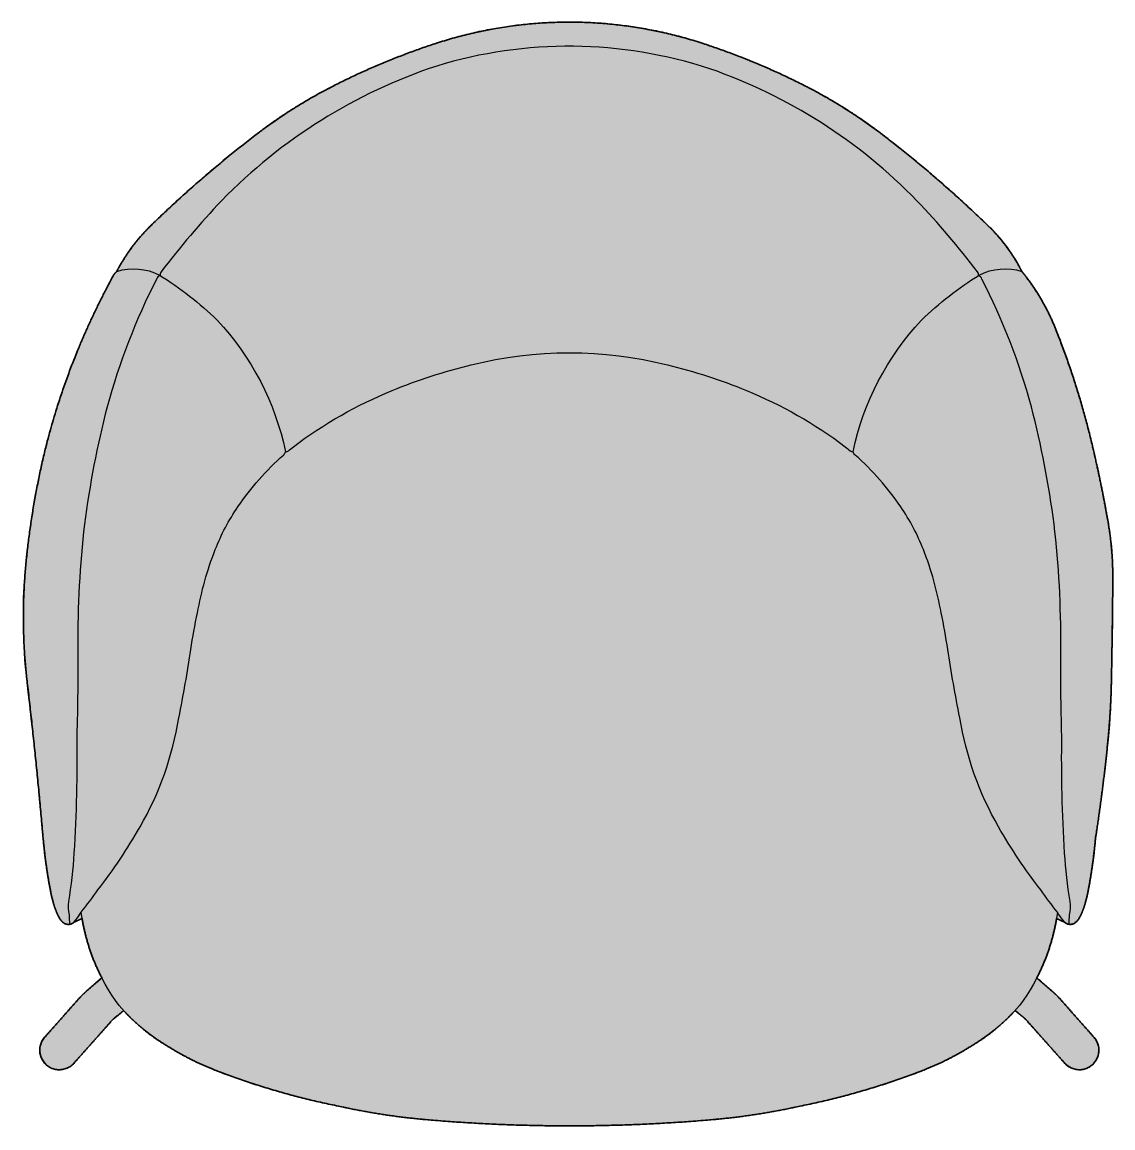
# Model space of a CAD drawing. Header units: millimetres. Extents: x 0 to 2098, y -1131 to 1221.
# Drawn here: x 48 to 940, y -1131 to -226 of the extents above; entities that cross this region are included whole.
import ezdxf

# ---------------------------------------------------------------- set-up
doc = ezdxf.new("R2010")
doc.units = ezdxf.units.MM
doc.layers.add('Blocks', color=7, linetype='Continuous')
doc.layers.add('Blocks$Fill', color=7, linetype='Continuous', true_color=0xffffff)
doc.layers.add('Blocks$Inner', color=7, linetype='Continuous', lineweight=25, true_color=0x007f00)
doc.layers.add('Blocks$Outline', color=7, linetype='Continuous', lineweight=35, true_color=0xff3f3f)

# ---------------------------------------------------------------- blocks, each defined once
blk = doc.blocks.new('Nest Easy Chair Top')
at = {"layer": 'Blocks$Fill'}
blk.add_hatch(color=256, dxfattribs=at).paths.add_polyline_path([(811.4, -318.06), (815.78, -321.72), (816.53, -322.25), (817.26, -322.81), (817.98, -323.38), (818.68, -323.98), (819.36, -324.61), (820.02, -325.25), (820.66, -325.91), (821.28, -326.58), (852.44, -361.57), (852.68, -361.82), (852.94, -362.07), (853.19, -362.31), (853.46, -362.55), (853.74, -362.79), (854.02, -363.02), (854.3, -363.24), (854.6, -363.46), (854.9, -363.68), (855.21, -363.89), (855.53, -364.09), (855.85, -364.29), (856.18, -364.48), (856.52, -364.66), (856.86, -364.84), (857.21, -365.01), (857.57, -365.17), (857.93, -365.32), (858.29, -365.47), (858.66, -365.6), (859.04, -365.73), (859.42, -365.85), (859.8, -365.96), (860.19, -366.06), (860.58, -366.15), (860.97, -366.23), (861.36, -366.3), (861.76, -366.37), (862.16, -366.42), (862.56, -366.46), (862.97, -366.49), (863.37, -366.51), (863.78, -366.52), (864.18, -366.53), (864.58, -366.52), (864.99, -366.5), (865.39, -366.47), (865.79, -366.43), (866.19, -366.38), (866.58, -366.32), (866.98, -366.25), (867.37, -366.17), (867.75, -366.08), (868.14, -365.99), (868.52, -365.88), (868.89, -365.77), (869.26, -365.64), (869.63, -365.51), (869.99, -365.37), (870.35, -365.22), (870.7, -365.07), (871.04, -364.9), (871.38, -364.73), (871.71, -364.55), (872.04, -364.37), (872.36, -364.18), (872.67, -363.99), (872.98, -363.78), (873.28, -363.58), (873.57, -363.37), (873.85, -363.15), (874.13, -362.93), (874.4, -362.7), (874.66, -362.47), (874.92, -362.24), (875.18, -362), (875.43, -361.74), (875.68, -361.49), (875.92, -361.22), (876.16, -360.95), (876.4, -360.67), (876.63, -360.38), (876.85, -360.08), (877.07, -359.78), (877.29, -359.47), (877.5, -359.16), (877.7, -358.83), (877.89, -358.5), (878.08, -358.17), (878.26, -357.82), (878.44, -357.48), (878.6, -357.12), (878.76, -356.76), (878.91, -356.4), (879.05, -356.03), (879.18, -355.65), (879.3, -355.27), (879.42, -354.89), (879.52, -354.5), (879.62, -354.11), (879.7, -353.72), (879.78, -353.32), (879.85, -352.93), (879.9, -352.53), (879.95, -352.12), (879.98, -351.72), (880.01, -351.32), (880.02, -350.91), (880.03, -350.51), (880.02, -350.11), (880.01, -349.7), (879.98, -349.3), (879.95, -348.9), (879.9, -348.51), (879.85, -348.11), (879.78, -347.72), (879.71, -347.33), (879.62, -346.94), (879.53, -346.56), (879.43, -346.18), (879.32, -345.8), (879.2, -345.43), (879.07, -345.06), (878.94, -344.7), (878.79, -344.35), (878.64, -344), (878.48, -343.65), (878.32, -343.32), (878.14, -342.98), (877.97, -342.66), (877.78, -342.34), (877.59, -342.03), (877.39, -341.72), (877.19, -341.42), (876.99, -341.13), (876.78, -340.84), (876.56, -340.57), (876.34, -340.29), (848.46, -308.83), (847.72, -307.99), (846.97, -307.16), (846.2, -306.35), (845.41, -305.55), (844.62, -304.76), (843.8, -303.99), (842.98, -303.24), (842.14, -302.5), (829.22, -291.33), (830.68, -288.47), (832.07, -285.57), (833.42, -282.65), (834.7, -279.69), (835.93, -276.72), (837.09, -273.72), (838.2, -270.69), (839.24, -267.65), (840.23, -264.59), (841.15, -261.52), (842.01, -258.42), (842.81, -255.32), (843.55, -252.21), (844.22, -249.08), (844.84, -245.95), (845.39, -242.82), (848.97, -244.44), (852.5, -246.16), (852.54, -246.21), (852.59, -246.26), (852.64, -246.3), (852.69, -246.35), (852.74, -246.39), (852.79, -246.44), (852.84, -246.48), (852.9, -246.52), (852.95, -246.56), (853.01, -246.6), (853.06, -246.64), (853.12, -246.67), (853.18, -246.71), (853.24, -246.74), (853.3, -246.77), (853.36, -246.8), (853.49, -246.87), (853.62, -246.93), (853.75, -246.99), (853.88, -247.05), (854.02, -247.1), (854.15, -247.15), (854.29, -247.2), (854.43, -247.24), (854.58, -247.29), (854.74, -247.33), (854.91, -247.37), (855.07, -247.41), (855.23, -247.44), (855.4, -247.47), (855.56, -247.5), (855.73, -247.52), (855.92, -247.54), (856.11, -247.55), (856.3, -247.56), (856.49, -247.57), (856.68, -247.57), (856.87, -247.56), (857.06, -247.55), (857.26, -247.54), (857.45, -247.52), (857.64, -247.49), (857.82, -247.46), (858.01, -247.43), (858.2, -247.39), (858.38, -247.34), (858.56, -247.3), (858.74, -247.24), (858.88, -247.2), (859.01, -247.15), (859.15, -247.1), (859.28, -247.05), (859.41, -246.99), (859.54, -246.93), (859.67, -246.87), (859.8, -246.8), (859.93, -246.73), (860.05, -246.66), (860.17, -246.58), (860.29, -246.5), (860.41, -246.42), (860.52, -246.34), (860.64, -246.25), (860.75, -246.16), (860.93, -246.01), (861.1, -245.85), (861.27, -245.7), (861.44, -245.54), (861.61, -245.37), (861.77, -245.21), (861.94, -245.04), (862.09, -244.87), (862.25, -244.69), (862.4, -244.51), (862.55, -244.33), (862.7, -244.15), (862.84, -243.96), (862.98, -243.78), (863.11, -243.59), (863.25, -243.4), (863.66, -242.76), (864.05, -242.11), (864.43, -241.45), (864.8, -240.78), (865.15, -240.1), (865.48, -239.42), (865.8, -238.73), (866.11, -238.03), (866.68, -236.63), (867.22, -235.22), (867.73, -233.8), (868.21, -232.36), (868.65, -230.91), (869.06, -229.45), (869.44, -227.99), (869.79, -226.52), (870.31, -224.5), (870.8, -222.48), (872.87, -211.22), (874.64, -199.9), (876.09, -188.54), (877.24, -177.15), (882.73, -138.46), (887.2, -99.64), (888.35, -87.12), (889.24, -74.58), (889.87, -62.02), (890.25, -49.45), (891.43, 33.07), (891.39, 41.29), (891.11, 49.5), (890.59, 57.6), (889.82, 65.69), (888.8, 73.74), (887.52, 81.76), (881.36, 114.14), (874.2, 146.31), (871.26, 158.15), (868.11, 169.94), (864.75, 181.68), (861.17, 193.35), (857.39, 204.96), (853.39, 216.5), (849.19, 227.96), (844.79, 239.34), (842.36, 245.17), (839.72, 250.92), (836.87, 256.58), (833.83, 262.15), (830.6, 267.61), (827.18, 272.94), (823.58, 278.15), (819.81, 283.22), (817.58, 286.02), (817.42, 286.21), (817.27, 286.41), (817.13, 286.61), (816.99, 286.82), (816.9, 286.97), (816.81, 287.12), (816.72, 287.27), (816.64, 287.43), (815.21, 290.13), (813.91, 292.46), (812.56, 294.78), (811.17, 297.08), (809.73, 299.34), (808.25, 301.59), (806.73, 303.8), (805.17, 305.99), (803.56, 308.15), (801.91, 310.28), (800.23, 312.37), (798.5, 314.43), (796.74, 316.46), (794.94, 318.45), (793.1, 320.41), (791.23, 322.33), (789.33, 324.21), (768.79, 343.56), (747.69, 362.33), (726.07, 380.49), (703.94, 398.01), (696.3, 403.75), (688.51, 409.32), (680.6, 414.7), (672.56, 419.91), (664.4, 424.92), (656.13, 429.75), (647.75, 434.38), (639.28, 438.81), (629.08, 443.86), (618.79, 448.72), (608.39, 453.38), (597.91, 457.84), (587.34, 462.1), (576.69, 466.14), (565.96, 469.98), (555.18, 473.6), (548.62, 475.66), (542.02, 477.6), (535.37, 479.4), (528.69, 481.08), (521.96, 482.63), (515.21, 484.04), (508.42, 485.33), (501.61, 486.48), (494.77, 487.49), (487.92, 488.37), (481.06, 489.11), (474.19, 489.72), (467.31, 490.19), (460.43, 490.53), (453.55, 490.73), (446.68, 490.8), (439.81, 490.73), (432.94, 490.53), (426.06, 490.19), (419.18, 489.72), (412.31, 489.11), (405.44, 488.37), (398.59, 487.49), (391.76, 486.48), (384.95, 485.33), (378.16, 484.04), (371.4, 482.63), (364.68, 481.08), (357.99, 479.4), (351.35, 477.6), (344.74, 475.66), (338.19, 473.6), (327.4, 469.98), (316.68, 466.14), (306.03, 462.1), (295.46, 457.84), (284.97, 453.38), (274.58, 448.72), (264.28, 443.86), (254.09, 438.81), (245.61, 434.38), (237.24, 429.75), (228.97, 424.92), (220.81, 419.91), (212.77, 414.7), (204.85, 409.32), (197.07, 403.75), (189.42, 398.01), (167.66, 380.77), (146.39, 362.91), (125.64, 344.45), (105.43, 325.41), (103.45, 323.45), (101.49, 321.46), (99.58, 319.42), (97.69, 317.35), (95.85, 315.25), (94.04, 313.11), (92.26, 310.94), (90.53, 308.74), (88.84, 306.51), (87.19, 304.25), (85.57, 301.96), (84, 299.64), (82.48, 297.3), (80.99, 294.93), (79.55, 292.54), (78.16, 290.13), (77.25, 288.49), (76.38, 286.82), (76.16, 286.64), (75.95, 286.44), (75.74, 286.25), (75.54, 286.04), (75.34, 285.83), (75.15, 285.62), (74.96, 285.4), (74.78, 285.17), (74.6, 284.94), (74.43, 284.71), (74.27, 284.47), (74.12, 284.22), (73.97, 283.98), (73.82, 283.73), (73.69, 283.48), (73.56, 283.22), (64.94, 266.93), (56.83, 250.35), (49.22, 233.52), (42.13, 216.45), (35.57, 199.17), (29.55, 181.7), (24.08, 164.08), (19.17, 146.31), (16.28, 134.37), (13.62, 122.37), (11.17, 110.31), (8.94, 98.22), (6.94, 86.08), (5.16, 73.91), (3.6, 61.72), (2.26, 49.5), (1.19, 37.17), (0.46, 24.8), (0.06, 12.4), (0, 0), (0.28, -12.4), (0.89, -24.79), (1.83, -37.14), (3.11, -49.45), (16.18, -177.15), (17.33, -188.54), (18.79, -199.9), (20.55, -211.22), (22.62, -222.48), (23.11, -224.5), (23.63, -226.52), (23.98, -227.99), (24.36, -229.45), (24.77, -230.91), (25.22, -232.36), (25.69, -233.8), (26.2, -235.22), (26.74, -236.63), (27.32, -238.03), (27.62, -238.73), (27.94, -239.42), (28.27, -240.1), (28.62, -240.78), (28.99, -241.45), (29.37, -242.11), (29.77, -242.76), (30.18, -243.4), (30.31, -243.59), (30.45, -243.78), (30.58, -243.96), (30.73, -244.15), (30.87, -244.33), (31.02, -244.51), (31.17, -244.69), (31.33, -244.87), (31.49, -245.04), (31.65, -245.21), (31.81, -245.37), (31.98, -245.54), (32.15, -245.7), (32.32, -245.85), (32.5, -246.01), (32.67, -246.16), (32.79, -246.25), (32.9, -246.34), (33.01, -246.42), (33.13, -246.5), (33.25, -246.58), (33.37, -246.66), (33.5, -246.73), (33.62, -246.8), (33.75, -246.87), (33.88, -246.93), (34.01, -246.99), (34.14, -247.05), (34.28, -247.1), (34.41, -247.15), (34.55, -247.2), (34.68, -247.24), (34.86, -247.3), (35.04, -247.34), (35.22, -247.39), (35.4, -247.42), (35.58, -247.46), (35.77, -247.49), (35.95, -247.51), (36.14, -247.53), (36.33, -247.55), (36.51, -247.56), (36.7, -247.57), (36.89, -247.57), (37.08, -247.56), (37.27, -247.55), (37.45, -247.54), (37.64, -247.52), (37.81, -247.5), (37.99, -247.48), (38.16, -247.45), (38.33, -247.41), (38.5, -247.38), (38.67, -247.34), (38.83, -247.29), (39, -247.24), (39.13, -247.2), (39.27, -247.15), (39.41, -247.1), (39.54, -247.05), (39.67, -246.99), (39.81, -246.93), (39.94, -246.87), (40.07, -246.8), (40.13, -246.77), (40.19, -246.74), (40.24, -246.71), (40.3, -246.67), (40.36, -246.64), (40.42, -246.6), (40.47, -246.56), (40.53, -246.52), (40.58, -246.48), (40.63, -246.44), (40.68, -246.39), (40.73, -246.35), (40.78, -246.3), (40.83, -246.26), (40.88, -246.21), (40.92, -246.16), (44.46, -244.44), (48.04, -242.82), (48.59, -245.95), (49.2, -249.08), (49.87, -252.21), (50.61, -255.32), (51.41, -258.42), (52.27, -261.52), (53.2, -264.59), (54.18, -267.65), (55.23, -270.69), (56.33, -273.72), (57.5, -276.72), (58.72, -279.69), (60.01, -282.65), (61.35, -285.57), (62.75, -288.47), (64.2, -291.33), (51.29, -302.5), (50.45, -303.24), (49.62, -303.99), (48.81, -304.76), (48.01, -305.55), (47.22, -306.35), (46.45, -307.16), (45.7, -307.99), (44.96, -308.83), (17.08, -340.29), (16.86, -340.57), (16.65, -340.84), (16.44, -341.13), (16.23, -341.42), (16.03, -341.72), (15.83, -342.03), (15.64, -342.34), (15.46, -342.66), (15.28, -342.98), (15.11, -343.32), (14.94, -343.65), (14.78, -344), (14.63, -344.35), (14.49, -344.7), (14.35, -345.06), (14.22, -345.43), (14.11, -345.8), (14, -346.18), (13.89, -346.56), (13.8, -346.94), (13.72, -347.33), (13.64, -347.72), (13.58, -348.11), (13.52, -348.51), (13.48, -348.9), (13.44, -349.3), (13.42, -349.7), (13.4, -350.11), (13.4, -350.51), (13.4, -350.91), (13.42, -351.32), (13.44, -351.72), (13.48, -352.12), (13.52, -352.53), (13.58, -352.93), (13.64, -353.32), (13.72, -353.72), (13.8, -354.11), (13.9, -354.5), (14, -354.89), (14.12, -355.27), (14.24, -355.65), (14.37, -356.03), (14.51, -356.4), (14.66, -356.76), (14.82, -357.12), (14.99, -357.48), (15.16, -357.82), (15.34, -358.17), (15.53, -358.5), (15.73, -358.83), (15.93, -359.16), (16.14, -359.47), (16.35, -359.78), (16.57, -360.08), (16.8, -360.38), (17.03, -360.67), (17.26, -360.95), (17.5, -361.22), (17.75, -361.49), (17.99, -361.74), (18.25, -362), (18.5, -362.24), (18.76, -362.47), (19.02, -362.7), (19.29, -362.93), (19.57, -363.15), (19.86, -363.37), (20.15, -363.58), (20.45, -363.78), (20.75, -363.99), (21.06, -364.18), (21.38, -364.37), (21.71, -364.55), (22.04, -364.73), (22.38, -364.9), (22.72, -365.07), (23.08, -365.22), (23.43, -365.37), (23.79, -365.51), (24.16, -365.64), (24.53, -365.77), (24.9, -365.88), (25.28, -365.99), (25.67, -366.08), (26.06, -366.17), (26.45, -366.25), (26.84, -366.32), (27.24, -366.38), (27.64, -366.43), (28.04, -366.47), (28.44, -366.5), (28.84, -366.52), (29.24, -366.53), (29.65, -366.52), (30.05, -366.51), (30.46, -366.49), (30.86, -366.46), (31.26, -366.42), (31.66, -366.37), (32.06, -366.3), (32.45, -366.23), (32.85, -366.15), (33.24, -366.06), (33.62, -365.96), (34.01, -365.85), (34.39, -365.73), (34.76, -365.6), (35.13, -365.47), (35.5, -365.32), (35.86, -365.17), (36.21, -365.01), (36.56, -364.84), (36.9, -364.66), (37.24, -364.48), (37.57, -364.29), (37.89, -364.09), (38.21, -363.89), (38.52, -363.68), (38.82, -363.46), (39.12, -363.24), (39.41, -363.02), (39.69, -362.79), (39.96, -362.55), (40.23, -362.31), (40.49, -362.07), (40.74, -361.82), (40.98, -361.57), (72.14, -326.58), (72.76, -325.91), (73.4, -325.25), (74.07, -324.61), (74.75, -323.98), (75.45, -323.38), (76.16, -322.81), (76.9, -322.25), (77.65, -321.72), (82.02, -318.06), (83.96, -320.16), (85.94, -322.23), (87.97, -324.26), (90.03, -326.26), (92.13, -328.21), (94.27, -330.13), (96.44, -332), (98.66, -333.83), (100.9, -335.62), (103.18, -337.37), (105.49, -339.07), (107.83, -340.73), (110.2, -342.34), (112.59, -343.9), (115.01, -345.42), (117.46, -346.88), (122.22, -349.83), (127.06, -352.65), (131.97, -355.36), (136.94, -357.95), (141.98, -360.41), (147.07, -362.75), (152.22, -364.96), (157.41, -367.04), (169.82, -371.69), (182.33, -376.06), (194.94, -380.17), (207.64, -384.01), (220.41, -387.57), (233.26, -390.85), (246.17, -393.85), (276.89, -400.17), (294.76, -403.19), (312.73, -405.62), (330.75, -407.47), (359.67, -409.64), (388.65, -411.19), (417.67, -412.12), (446.71, -412.43), (475.75, -412.12), (504.77, -411.19), (533.75, -409.64), (562.68, -407.47), (580.7, -405.62), (598.66, -403.19), (616.53, -400.17), (647.25, -393.85), (660.16, -390.85), (673.01, -387.57), (685.79, -384.01), (698.49, -380.17), (711.09, -376.06), (723.61, -371.69), (736.01, -367.04), (741.21, -364.96), (746.35, -362.75), (751.45, -360.41), (756.48, -357.95), (761.46, -355.36), (766.36, -352.65), (771.2, -349.83), (775.96, -346.88), (778.41, -345.42), (780.83, -343.9), (783.23, -342.34), (785.6, -340.73), (787.94, -339.07), (790.25, -337.37), (792.52, -335.62), (794.77, -333.83), (796.98, -332), (799.15, -330.13), (801.29, -328.21), (803.39, -326.26), (805.46, -324.26), (807.48, -322.23), (809.46, -320.16)], flags=0)
at = {"layer": 'Blocks$Inner'}
for p, q in [((64.2, -291.33), (51.29, -302.5)), ((829.22, -291.33), (842.14, -302.5)), ((44.96, -308.83), (17.08, -340.29)), ((848.46, -308.83), (876.34, -340.29)), ((77.65, -321.72), (82.02, -318.06)), ((815.78, -321.72), (811.4, -318.06)), ((40.98, -361.57), (72.14, -326.58)), ((852.44, -361.57), (821.28, -326.58))]:
    blk.add_line(p, q, dxfattribs=at)
at = {"layer": 'Blocks$Inner', "extrusion": (0, 0, -1)}
for centre, radius, start, end in [((-446.68, 140), 350.8, 71.98468, 90), ((-446.68, 140), 350.8, 90, 108.01532), ((-519.16, -82.86), 585.15, 63.06344, 71.98468), ((-374.21, -82.86), 585.15, 108.01532, 116.93656), ((-441.14, 70.69), 412.91, 52.43881, 63.06344), ((-452.23, 70.69), 412.91, 116.93656, 127.56119), ((-781.33, -371.68), 970.97, 45.88418, 52.43881), ((-102.24, -384.42), 987.04, 127.56119, 134.11582), ((-214.51, 212.92), 156.69, 29.52099, 45.88418), ((-690.51, 222.29), 141.96, 134.11582, 151.45607), ((-143.51, 252.8), 75.26, 26.8796, 29.73496), ((-90.21, 242.64), 46.28, 72.6787, 117.11522), ((-803.21, 242.64), 46.28, 62.88478, 107.3213), ((-694.62, 224.53), 137.27, 151.45607, 152.73082), ((-597.45, -4.17), 597.54, 14.5865, 28.74799), ((-83.42, 278.41), 10.97, 26.01184, 50.07907), ((43.92, 35.56), 292.81, 122.01414, 133.77545), ((-937.34, 35.56), 292.81, 46.22455, 57.98586), ((-732.54, 215.92), 110.21, 140.50238, 142.3609), ((-675.89, 172.23), 181.74, 142.3609, 158.33276), ((7.11, 92.8), 226.39, 137.07333, 168.18572), ((-900.54, 92.8), 226.39, 11.81428, 42.92667), ((-214.39, -11.11), 678.33, 158.33276, 166.58035), ((-446.71, -105.85), 326.11, 75.74028, 104.25972), ((-464.74, -205.87), 427.55, 67.60363, 76.70086), ((-428.69, -205.87), 427.55, 103.29914, 112.39637), ((-442.23, -151.25), 368.48, 53.08811, 67.60363), ((-451.19, -151.25), 368.48, 112.39637, 126.91189), ((-672.27, -17.63), 673.36, 5.72149, 14.09143), ((171.61, -103.21), 1075.16, 166.58035, 170.09354), ((-365.64, -35.47), 230.09, 34.28697, 48.36155), ((-365.69, -35.47), 230.09, 49.70058, 51.0102), ((-527.73, -35.47), 230.09, 128.9898, 130.29942), ((-684.64, 140.82), 5.89, 312.55635, 343.49921), ((-322.04, -5.74), 177.32, 21.45024, 34.28697), ((-630.71, 36.91), 260.7, 170.09354, 177.23156), ((-407.13, -39.18), 268.75, 9.99145, 21.45024), ((-456.88, 3.95), 456.9, 353.28772, 5.72149), ((-602.98, 35.57), 288.46, 177.23156, 180.4954), ((6387.73, 96.01), 7279.44, 180.495396, 181.145026), ((-643.96, -98.78), 512.63, 8.55429, 11.95998), ((1919.32, -34.89), 1963.88, 179.58784, 181.70579), ((-1896.68, 148.99), 1153.12, 348.62328, 351.44571), ((-2812.69, -34.89), 1963.88, 358.29421, 0.41216), ((-273.64, -37.13), 616.73, 181.14503, 185.81725), ((-1027.8, -35.76), 265.05, 330.11899, 350.72637), ((1262.97, -109.91), 1306.77, 179.27371, 183.47754), ((-2156.34, -109.91), 1306.77, 356.52246, 0.72629), ((595.21, 51.39), 1490.08, 185.81725, 188.82262), ((-1195.68, 60.7), 458.67, 322.37485, 330.11899), ((-435.79, -140.65), 421.19, 348.79657, 355.02763), ((-457.64, -140.65), 421.19, 184.97237, 191.20343), ((334.15, -166.35), 376.23, 183.47754, 189.57192), ((-1227.51, -166.35), 376.23, 350.42808, 356.52246), ((-132.26, -197.16), 112.52, 344.87515, 346.99417), ((-1169.76, 20.2), 413.74, 321.45574, 324.62655), ((-761.16, -197.16), 112.52, 193.00583, 195.12485), ((-89.25, -211.89), 67.22, 337.11333, 347.43242), ((-804.18, -211.89), 67.22, 192.56758, 202.88667), ((-58.16, -225.01), 33.48, 326.69579, 337.11333), ((-41.15, -235.99), 13.23, 309.80106, 325.97463), ((51.48, -247.13), 89.12, 175.17116, 180.25496), ((-208.51, -216.3), 162.64, 323.08652, 352.47661), ((-684.92, -216.3), 162.64, 187.52339, 216.91348), ((-885.59, -214.22), 45.84, 320.277, 329.32286), ((-875.79, -224.91), 31.53, 317.62662, 323.83859), ((-944.84, -247.13), 89.12, 359.74916, 4.82884), ((-852.28, -235.99), 13.23, 214.02537, 230.19894), ((-835.27, -225.01), 33.48, 202.88667, 213.30421), ((-36.38, -241.72), 5.78, 287.04295, 309.80106), ((-36.84, -240.21), 7.36, 252.95705, 287.04295), ((-37.23, -241.44), 6.07, 242.08024, 253.02763), ((-38.82, -244.24), 2.85, 222.37338, 244.08237), ((-854.6, -244.24), 2.85, 295.91763, 317.62662), ((-856.2, -241.44), 6.07, 286.97237, 297.91976), ((-856.58, -240.21), 7.36, 252.95705, 287.04295), ((-857.05, -241.72), 5.78, 230.19894, 252.95705), ((-801.73, -349.23), 61.78, 130.84871, 139.15129), ((-193.71, -216.93), 150.67, 300.4031, 319.8976), ((-699.71, -216.93), 150.67, 220.1024, 239.5969), ((-95.18, -347.1), 30.85, 41.6829, 55.36475), ((-864.02, -350.52), 16.01, 140.32113, 316.3129), ((-239.57, -154.56), 227.81, 291.13905, 302.41189), ((-653.86, -154.56), 227.81, 237.58811, 248.86095), ((-378.57, 204.93), 613.24, 281.23014, 291.13905), ((-514.86, 204.93), 613.24, 248.86095, 258.76986), ((-378.09, 144.19), 553.69, 274.90477, 282.40576), ((-515.34, 144.19), 553.69, 257.59424, 265.09523), ((-446.71, 943.96), 1356.4, 265.09557, 274.90443)]:
    blk.add_arc(centre, radius, start, end, dxfattribs=at)
at = {"layer": 'Blocks$Inner'}
for centre, radius, start, end in [((446.45, 100.95), 370.08, 71.87897, 106.99851), ((475.13, 40.46), 436.42, 108.27648, 135.80631), ((418.24, 40.46), 436.42, 44.19369, 70.8289), ((695, -158.61), 732.91, 136.63019, 142.61949), ((198.37, -158.61), 732.91, 37.38051, 43.36981), ((114.31, 278.32), 5.75, 115.9328, 157.60369), ((115.84, 283.87), 4.06, 142.61949, 185.34305), ((777.53, 283.87), 4.06, 354.65695, 37.38051), ((779.06, 278.32), 5.75, 22.39631, 64.0672), ((822.99, 290.7), 7.14, 207.26918, 212.85888), ((824.25, 291.51), 8.65, 212.85888, 219.49762), ((592.66, 33.21), 543.23, 152.91965, 164.77655), ((300.7, 33.21), 543.23, 15.22345, 27.08035), ((842.98, -23.31), 799.68, 165.57793, 172.58328), ((50.39, -23.31), 799.68, 7.41672, 14.42207), ((208.78, 140.82), 5.89, 312.55635, 343.49921), ((214.19, 143.73), 4.59, 273.66954, 305.85835), ((679.24, 143.73), 4.59, 234.14165, 266.33046), ((527.79, -35.47), 230.09, 34.28697, 48.36155), ((571.39, -5.74), 177.32, 21.45024, 34.28697), ((864.74, -14.86), 820.25, 173.36524, 180.41216), ((28.63, -14.86), 820.25, 359.58784, 6.63476), ((486.29, -39.18), 268.75, 9.99145, 21.45024), ((249.46, -98.78), 512.63, 8.55429, 11.95998), ((-1003.26, 148.99), 1153.12, 348.62328, 351.44571), ((-4195.23, -543.56), 4227.32, 4.97237, 6.71228), ((-134.38, -35.76), 265.05, 330.11899, 350.72637), ((-302.25, 60.7), 458.67, 322.37485, 330.11899), ((-276.34, 20.2), 413.74, 321.45574, 324.62655), ((73.62, -232.64), 36.96, 174.21068, 190.88768), ((819.75, -232.64), 36.96, 349.11232, 5.78932), ((99.54, -361.74), 129.6, 113.41744, 116.89187), ((17.63, -224.91), 31.53, 317.62662, 323.83859), ((7.83, -214.22), 45.84, 320.277, 329.32286), ((793.88, -361.74), 129.6, 63.10813, 66.58256), ((91.69, -349.23), 61.78, 130.84871, 139.15129), ((798.24, -347.1), 30.85, 41.6829, 55.36475), ((29.41, -350.52), 16.01, 140.32113, 316.3129)]:
    blk.add_arc(centre, radius, start, end, dxfattribs=at)
at = {"layer": 'Blocks$Outline'}
for points, weights, knots in [([(845.39, -242.82), (848.99, -244.38), (852.5, -246.16), (852.87, -246.56), (853.36, -246.8), (853.87, -247.07), (854.43, -247.24), (855.06, -247.44), (857.26, -247.7), (858.74, -247.24), (859.85, -246.9), (860.75, -246.16), (862.19, -244.95), (863.25, -243.4), (864.92, -240.85), (866.11, -238.03), (868.47, -232.44), (869.79, -226.52), (870.33, -224.51), (870.8, -222.48), (875.25, -199.99), (877.24, -177.15), (883.24, -138.53), (887.2, -99.64), (889.75, -74.61), (890.25, -49.45), (891.08, -8.19), (891.43, 33.07), (891.5, 41.29), (891.11, 49.5), (890.32, 65.74), (887.52, 81.76), (881.85, 114.24), (874.2, 146.31), (862.85, 193.88), (844.79, 239.34), (835.38, 263.03), (819.81, 283.22), (818.72, 284.64), (817.58, 286.02), (817.26, 286.4), (816.99, 286.82), (816.99, 286.82), (816.8, 287.12), (816.64, 287.43), (815.94, 288.78), (815.21, 290.13), (804.87, 309.14), (789.33, 324.21), (748.75, 363.55), (703.94, 398.01), (673.51, 421.41), (639.28, 438.81), (598.59, 459.49), (555.18, 473.6), (502.29, 490.8), (446.68, 490.8), (391.07, 490.8), (338.19, 473.6), (294.78, 459.49), (254.09, 438.81), (219.86, 421.41), (189.42, 398.01), (145.35, 364.11), (105.43, 325.41), (89.26, 309.73), (78.16, 290.13), (77.23, 288.5), (76.38, 286.82), (74.58, 285.32), (73.56, 283.22), (37.86, 218.15), (19.17, 146.31), (7.17, 98.53), (2.26, 49.5), (-2.7, -0.02), (3.11, -49.45), (10.62, -113.2), (16.18, -177.15), (18.17, -199.99), (22.62, -222.48), (23.09, -224.51), (23.63, -226.52), (24.95, -232.44), (27.32, -238.03), (28.5, -240.85), (30.18, -243.4), (31.23, -244.95), (32.67, -246.16), (33.57, -246.9), (34.68, -247.24), (36.13, -247.69), (38.33, -247.45), (39, -247.24), (39.55, -247.07), (40.07, -246.8), (40.56, -246.56), (40.92, -246.16), (44.43, -244.38), (48.04, -242.82)], [1, 0.999540378519, 1, 0.982108579368, 1, 0.995440095786, 1, 0.986607036662, 0.969478283848, 1, 0.98034337191, 1, 0.990056122213, 1, 0.995870515536, 1, 0.995948142788, 1, 0.999829029887, 1, 0.99852197471, 1, 0.999656098562, 1, 0.999168901959, 1, 0.999983930734, 1, 0.999594404424, 1, 0.998060547248, 1, 0.999530069554, 1, 0.997410999309, 1, 0.990302219279, 1, 0.999868480207, 1, 0.998322296326, 1, 0.999999908015, 0.998810617264, 1, 0.999938125658, 1, 0.988572630323, 1, 0.998364527889, 1, 0.995704819346, 1, 0.996971028364, 1, 0.987667412005, 1, 0.987667412005, 1, 0.996971028365, 1, 0.995704819346, 1, 0.998364527889, 1, 0.989821998031, 1, 0.999689569063, 1, 0.97802545336, 1, 0.992373416659, 1, 0.997333652485, 1, 0.994119096878, 1, 0.999884732021, 1, 0.99852197471, 1, 0.999829029887, 1, 0.995948142788, 1, 0.995870515536, 1, 0.990056122213, 1, 0.98034337191, 1, 0.970047008963, 0.986038311547, 1, 0.995440095786, 1, 0.982108579368, 1, 0.999540378519, 1], [-2009.404192, -2009.404192, -2009.404192, -2001.545242, -2001.545242, -2000.46652, -2000.46652, -1999.307547, -1999.307547, -1997.971942, -1994.928184, -1994.928184, -1992.631316, -1992.631316, -1988.895651, -1988.895651, -1982.809148, -1982.809148, -1970.702077, -1970.702077, -1966.540522, -1966.540522, -1920.735013, -1920.735013, -1842.574853, -1842.574853, -1792.282754, -1792.282754, -1709.747103, -1709.747103, -1693.315055, -1693.315055, -1660.835994, -1660.835994, -1594.910442, -1594.910442, -1497.266866, -1497.266866, -1446.605156, -1446.605156, -1443.030217, -1443.030217, -1442.028377, -1442.028377, -1442.028323, -1441.331356, -1441.331356, -1438.277266, -1438.277266, -1395.314146, -1395.314146, -1282.397259, -1282.397259, -1205.829517, -1205.829517, -1114.719189, -1114.719189, -1004.417758, -1004.417758, -894.116327, -894.116327, -803.005999, -803.005999, -726.438256, -726.438256, -615.359234, -615.359234, -570.609272, -570.609272, -566.858515, -566.858515, -562.249322, -562.249322, -414.55884, -414.55884, -316.192039, -316.192039, -217.040551, -217.040551, -88.66918, -88.66918, -42.863671, -42.863671, -38.702116, -38.702116, -26.595045, -26.595045, -20.508542, -20.508542, -16.772877, -16.772877, -14.476009, -14.476009, -11.488966, -10.096646, -10.096646, -8.937672, -8.937672, -7.858951, -7.858951, 0, 0, 0]), ([(64.2, -291.33), (57.74, -296.92), (51.29, -302.5), (47.89, -305.43), (44.96, -308.83), (31.02, -324.56), (17.08, -340.29), (7.21, -352.19), (18.76, -362.47), (30.3, -372.75), (40.98, -361.57), (56.56, -344.08), (72.14, -326.58), (74.6, -323.82), (77.65, -321.72), (79.83, -319.89), (82.02, -318.06)], [1, 1, 1, 0.997376386235, 1, 1, 1, 0.719364743499, 1, 0.719364743499, 1, 1, 1, 0.99288067377, 1, 1, 1], [0, 0, 0, 17.074773, 17.074773, 26.02689, 26.02689, 68.067726, 68.067726, 92.655853, 92.655853, 117.24398, 117.24398, 164.096388, 164.096388, 171.463168, 171.463168, 177.164366, 177.164366, 177.164366]), ([(811.4, -318.06), (813.59, -319.89), (815.78, -321.72), (818.82, -323.82), (821.28, -326.58), (836.86, -344.08), (852.44, -361.57), (863.12, -372.75), (874.66, -362.47), (886.21, -352.19), (876.34, -340.29), (862.4, -324.56), (848.46, -308.83), (845.53, -305.43), (842.14, -302.5), (835.68, -296.92), (829.22, -291.33)], [1, 1, 1, 0.99288067377, 1, 1, 1, 0.719364743499, 1, 0.719364743499, 1, 1, 1, 0.997376386235, 1, 1, 1], [-177.164366, -177.164366, -177.164366, -171.463168, -171.463168, -164.096388, -164.096388, -117.24398, -117.24398, -92.655853, -92.655853, -68.067726, -68.067726, -26.02689, -26.02689, -17.074773, -17.074773, 0, 0, 0]), ([(82.02, -318.06), (97.53, -335.19), (117.46, -346.88), (136.44, -358.94), (157.41, -367.04), (206.99, -386.21), (259.14, -396.57), (294.59, -404.37), (330.75, -407.47), (446.71, -417.42), (562.68, -407.47), (598.84, -404.37), (634.29, -396.57), (686.43, -386.21), (736.01, -367.04), (756.98, -358.94), (775.96, -346.88), (795.89, -335.19), (811.4, -318.06)], [0.997266847885, 0.987092593786, 1, 0.995165170644, 1, 0.996263657802, 1, 0.997858356812, 1, 0.996338696124, 1, 0.997858356812, 1, 0.996263657802, 1, 0.995165170644, 1, 0.987092593786, 0.997266847885], [-859.472429, -859.472429, -859.472429, -813.634297, -813.634297, -768.812886, -768.812886, -662.757337, -662.757337, -590.270203, -590.270203, -358.05937, -358.05937, -285.572236, -285.572236, -179.516687, -179.516687, -134.695276, -134.695276, -88.857144, -88.857144, -88.857144])]:
    blk.add_rational_spline(points, weights, degree=2, knots=knots, dxfattribs=at)
for points, weights in [([(48.04, -242.82), (52.26, -268.36), (64.2, -291.33)], [0.99608842858, 0.978568872747, 0.985715433005]), ([(829.22, -291.33), (841.16, -268.36), (845.39, -242.82)], [0.985715433005, 0.978568872747, 0.99608842858])]:
    blk.add_rational_spline(points, weights, degree=2, dxfattribs=at)

msp = doc.modelspace()

# ---------------------------------------------------------------- block references
at = {"layer": 'Blocks'}
msp.add_blockref('Nest Easy Chair Top', (48.55, -717.08), dxfattribs=at)

doc.saveas('drawing.dxf')
